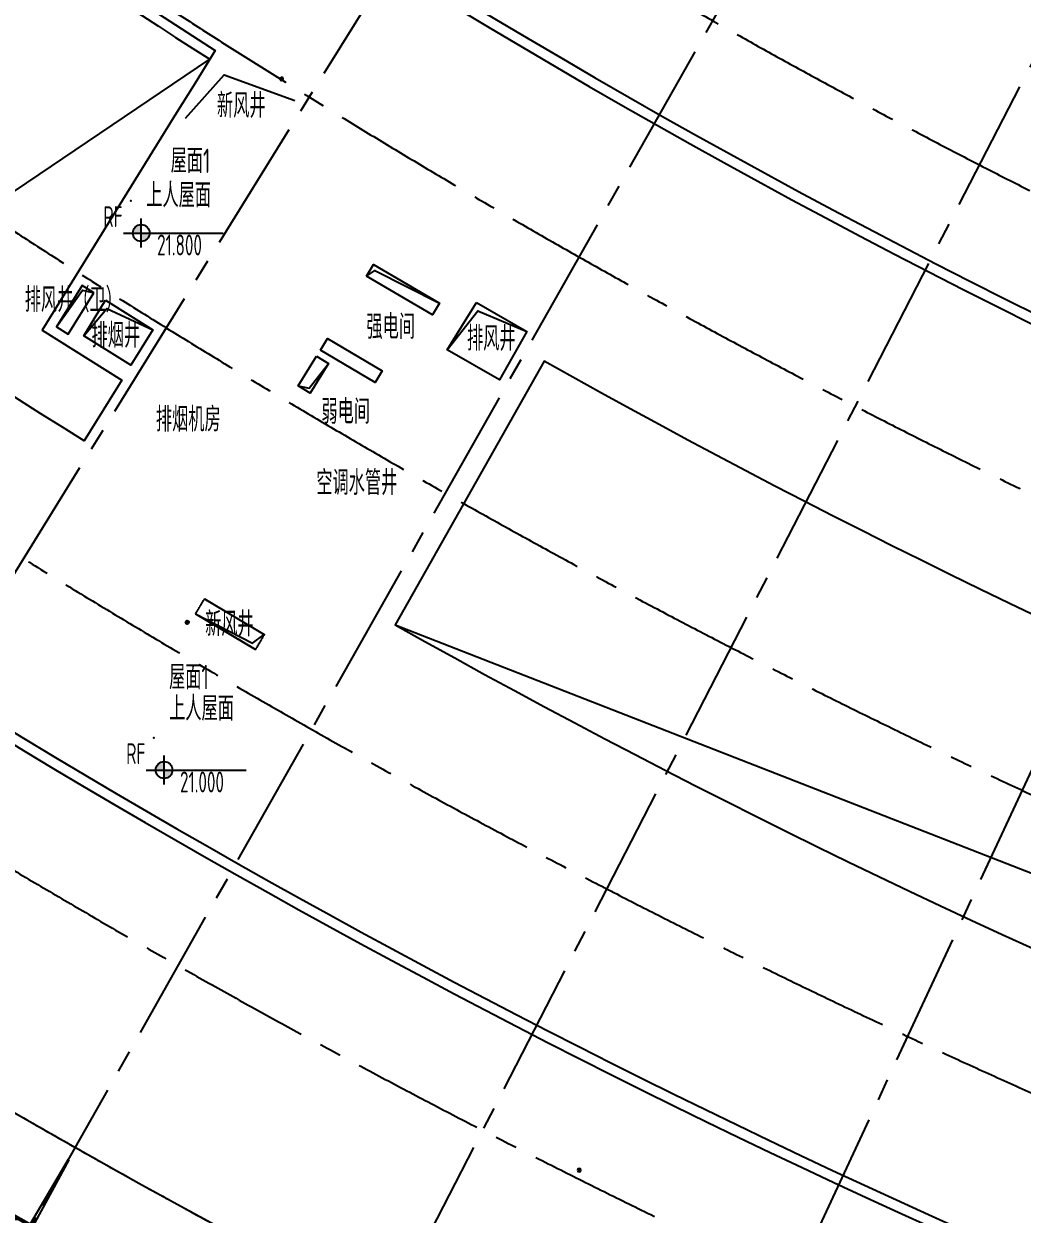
# Model space of a CAD drawing. Extents: x -668578 to 2331563, y -1202445 to 1620273.
# Drawn here: x 1310588 to 1339286, y 63809 to 98014 of the extents above; entities that cross this region are included whole.
import ezdxf
from ezdxf.enums import TextEntityAlignment as Align

# ---------------------------------------------------------------- set-up
doc = ezdxf.new("R2010")
doc.units = 0
for name, pattern in [('CENTER2', [28.575, 19.05, -3.175, 3.175, -3.175]), ('CONTINOUS', [0]), ('Continuous-STLayerSet-Col', [0]), ('DASH', [0.35, 0.25, -0.1])]:
    doc.linetypes.add(name, pattern=pattern)
doc.layers.get('0').update_dxf_attribs({"color": 8})
doc.layers.get('Defpoints').update_dxf_attribs({"color": 8})
for name, color, linetype in [('#填充层', 8, 'Continuous'), ('#幕墙线-平面', 8, 'Continuous'), ('#标注', 8, 'Continuous'), ('#轴线', 8, 'CENTER2'), ('A-BEAM-PLAN-C', 8, 'Continuous'), ('A-DIMS-150', 8, 'Continuous'), ('A-ROOF-DRAN', 8, 'Continuous'), ('A-SYMB', 8, 'Continuous'), ('AXIS', 8, 'Continuous'), ('dim', 8, 'Continuous'), ('WALL', 8, 'Continuous'), ('外轮廓', 8, 'Continuous'), ('建-文字', 8, 'Continuous'), ('建-符号', 8, 'Continuous'), ('水-消防-消火栓-标识', 8, 'Continuous')]:
    doc.layers.add(name, color=color, linetype=linetype)
doc.styles.add('ECADI', font='hzs.shx', dxfattribs={"width": 0.7, "bigfont": 'hztxt.shx'})
doc.styles.add('JHZX', font='jrs.shx', dxfattribs={"width": 0.6, "bigfont": 'jhz.shx'})
doc.styles.add('XD2008', font='xd-hzs.shx', dxfattribs={"width": 0.7, "bigfont": 'xd-hztxt.shx'})
doc.dimstyles.new('JZBZ-400', dxfattribs={"dimscale": 400, "dimtxt": 3, "dimasz": 1.5, "dimexe": 1, "dimexo": 1, "dimgap": 0.5, "dimtad": 1, "dimdec": 0, "dimdsep": 46, "dimtxsty": 'JHZX', "dimblk1": 'ARCHTICK', "dimblk2": 'ARCHTICK', "dimsah": 1, "dimcen": 0, "dimclrd": 1, "dimclre": 1, "dimclrt": 2, "dimazin": 2, "dimtfac": 1, "dimtdec": 0, "dimtix": 1, "dimtmove": 0, "dimatfit": 3, "dimfxl": 0, "dimtolj": 1, "dimlwd": -1, "dimlwe": -1, "dimarcsym": 0})

# ---------------------------------------------------------------- blocks, each defined once
blk = doc.blocks.new('_ARCHTICK')
at = {"color": 0, "linetype": 'ByBlock', "const_width": 0.15}
blk.add_lwpolyline([(-0.5, -0.5), (0.5, 0.5)], dxfattribs=at)
blk = doc.blocks.new('*D2939')
at = {"layer": '#标注', "ltscale": 300, "transparency": 16777216}
for p, q in [((-1773, -1481), (-9342, -7863)), ((165914, -92056), (164727, -101884))]:
    blk.add_line(p, q, dxfattribs=at)
blk.add_arc((197092, 166179), 269610, 220.13382, 263.11563, dxfattribs=at)
at = {"layer": 'Defpoints', "color": 0, "ltscale": 300, "transparency": 16777216}
for p in [(197092, 166179), (-1467, -1224), (40380, -53208), (165962, -91659)]:
    blk.add_point(p, dxfattribs=at)
at = {"layer": '#标注', "ltscale": 300, "transparency": 16777216, "xscale": 600, "yscale": 600, "zscale": 600}
for p, rotation in [((-9036, -7605), 130.1338192809485), ((164775, -101487), 353.1156299250187)]:
    blk.add_blockref('_ARCHTICK', p, dxfattribs=dict(at, rotation=rotation))
at = {"layer": '#标注', "ltscale": 300, "transparency": 16777216, "insert": (69342, -70334), "char_height": 1200, "attachment_point": 5, "rotation": 331.6247, "style": 'JHZX'}
blk.add_mtext('\\A1;42.98°', dxfattribs=at)
blk = doc.blocks.new('*D2931')
at = {"layer": '#标注', "ltscale": 300, "transparency": 16777216}
for p, q in [((60147, -54962), (56198, -61338)), ((68983, -60195), (65289, -66722))]:
    blk.add_line(p, q, dxfattribs=at)
blk.add_arc((197092, 166179), 267210, 238.23142, 240.49362, dxfattribs=at)
at = {"layer": 'Defpoints', "color": 0, "ltscale": 300, "transparency": 16777216}
for p in [(197092, 166179), (60357, -54622), (69180, -59847), (59411, -62830)]:
    blk.add_point(p, dxfattribs=at)
at = {"layer": '#标注', "ltscale": 300, "transparency": 16777216, "xscale": 600, "yscale": 600, "zscale": 600}
for p, rotation in [((56409, -60998), 148.2314223311197), ((65486, -66374), 330.4936231196922)]:
    blk.add_blockref('_ARCHTICK', p, dxfattribs=dict(at, rotation=rotation))
at = {"layer": '#标注', "ltscale": 300, "transparency": 16777216, "insert": (61328, -63043), "char_height": 1200, "attachment_point": 5, "rotation": 329.3625, "style": 'JHZX'}
blk.add_mtext('\\A1;2.26°', dxfattribs=at)
blk = doc.blocks.new('*D2932')
at = {"layer": '#标注', "ltscale": 300, "transparency": 16777216}
for p, q in [((68983, -60195), (65289, -66722)), ((78018, -65075), (74585, -71743))]:
    blk.add_line(p, q, dxfattribs=at)
blk.add_arc((197092, 166179), 267210, 240.49362, 242.75582, dxfattribs=at)
at = {"layer": 'Defpoints', "color": 0, "ltscale": 300, "transparency": 16777216}
for p in [(197092, 166179), (69180, -59847), (78201, -64720), (68558, -68086)]:
    blk.add_point(p, dxfattribs=at)
at = {"layer": '#标注', "ltscale": 300, "transparency": 16777216, "xscale": 600, "yscale": 600, "zscale": 600}
for p, rotation in [((65486, -66374), 150.4936231196918), ((74768, -71388), 332.755823859536)]:
    blk.add_blockref('_ARCHTICK', p, dxfattribs=dict(at, rotation=rotation))
at = {"layer": '#标注', "ltscale": 300, "transparency": 16777216, "insert": (70482, -68223), "char_height": 1200, "attachment_point": 5, "rotation": 331.6247, "style": 'JHZX'}
blk.add_mtext('\\A1;2.26°', dxfattribs=at)
blk = doc.blocks.new('*D3012')
at = {"layer": '#标注', "transparency": 16777216}
for p, q in [((-93343, -44426), (-96912, -50452)), ((-84586, -49613), (-88155, -55638)), ((-96708, -50107), (-87951, -55294))]:
    blk.add_line(p, q, dxfattribs=at)
at = {"layer": 'Defpoints', "color": 0, "transparency": 16777216}
for p in [(-93139, -44082), (-84382, -49269), (-87951, -55294)]:
    blk.add_point(p, dxfattribs=at)
at = {"layer": '#标注', "transparency": 16777216, "xscale": 600, "yscale": 600, "zscale": 600}
for p, rotation in [((-96708, -50107), 149.3625242491921), ((-87951, -55294), 329.3625242491921)]:
    blk.add_blockref('_ARCHTICK', p, dxfattribs=dict(at, rotation=rotation))
at = {"layer": '#标注', "transparency": 16777216, "insert": (-91922, -52012), "char_height": 1200, "attachment_point": 5, "rotation": 329.3625, "style": 'JHZX'}
blk.add_mtext('\\A1;10178', dxfattribs=at)
blk = doc.blocks.new('*D3013')
at = {"layer": '#标注', "transparency": 16777216}
for p, q in [((-84572, -49621), (-87900, -55782)), ((-75617, -54458), (-78945, -60619)), ((-87710, -55430), (-78755, -60267))]:
    blk.add_line(p, q, dxfattribs=at)
at = {"layer": 'Defpoints', "color": 0, "transparency": 16777216}
for p in [(-84382, -49269), (-75427, -54106), (-78755, -60267)]:
    blk.add_point(p, dxfattribs=at)
at = {"layer": '#标注', "transparency": 16777216, "xscale": 600, "yscale": 600, "zscale": 600}
for p, rotation in [((-87710, -55430), 151.6247224242016), ((-78755, -60267), 331.6247224242016)]:
    blk.add_blockref('_ARCHTICK', p, dxfattribs=dict(at, rotation=rotation))
at = {"layer": '#标注', "transparency": 16777216, "insert": (-82853, -57145), "char_height": 1200, "attachment_point": 5, "rotation": 331.6247, "style": 'JHZX'}
blk.add_mtext('\\A1;10178', dxfattribs=at)
blk = doc.blocks.new('ECADI-TAG-HGHT')
h = blk.add_hatch(color=253)
h.paths.add_polyline_path([(0, 0), (0, -1.2, 0.414214), (1.2, 0)])
h.paths.add_polyline_path([(0, 1.2, 0.414214), (-1.2, 0), (0, 0)])
at = {"color": 253}
for p, q in [((0, -2.08), (0, 2.08)), ((-2.57, 0), (11.77, 0))]:
    blk.add_line(p, q, dxfattribs=at)
blk.add_circle((0, 0), 1.2, dxfattribs=at)
blk.add_point((-1.48, 4.6), dxfattribs=at)
at = {"color": 253, "style": 'ECADI', "width": 0.7}
blk.add_attdef('FL', text='', height=3, dxfattribs=at).set_placement((-2.69, 0.85), align=Align.RIGHT)
for tag, p in [('F.F.L.', (2.28, 0.85)), ('T.O.S.', (2.28, -3.23))]:
    blk.add_attdef(tag, p, '', height=3, dxfattribs=at)
blk = doc.blocks.new('立管-R75-1')
at = {"linetype": 'Continuous'}
blk.add_circle((0, 0), 75, dxfattribs=at)
blk.add_point((0, 0), dxfattribs=at)
blk = doc.blocks.new('YD')
at = {"layer": '#填充层', "ltscale": 5}
h = blk.add_hatch(dxfattribs=at)
h.set_pattern_fill('ANTOTI', color=256, scale=200, angle=45)
h.set_pattern_definition([(90, (-1246529.6, -127785.18), (-317.5, 0), []), (180, (-1246529.6, -127785.18), (0, -317.5), [])])
edge = h.paths.add_edge_path(flags=16)
edge.add_line((40946.6, 3516.8), (14650.6, -24603.8))
edge.add_arc((16378.8, -26208.6), 2358.4, 137.11976, 226.74933)
edge.add_arc((192511.4, 162303.9), 260350, 226.942719, 258.857721)
edge.add_arc((142654.1, -90833.2), 2349.7, 258.85134, 348.59696)
edge.add_line((144957.5, -91297.7), (153512.8, -48901.7))
edge.add_arc((151209.2, -48436.9), 2350, 348.59123, 438.91139)
edge.add_arc((192511.4, 162303.9), 212400, 245.848104, 258.911393, ccw=False)
edge.add_arc((95848, -53265.7), 23850, 65.8481, 75.29128)
edge.add_arc((95848, -53265.7), 23850, 75.29128, 87.10032)
edge.add_line((97054.5, -29446.2), (95502.6, -29367.6))
edge.add_arc((96724.8, -5245.4), 24153.2, 240.48253, 267.09951, ccw=False)
edge.add_arc((192531, 162330.5), 217182.8, 226.947536, 240.269287, ccw=False)
edge.add_arc((42662.9, 1914.8), 2347.7, 46.89114, 136.97283)
edge = h.paths.add_edge_path()
edge.add_line((40435.1, 3994.6), (14138.6, -24126.6))
edge.add_arc((16378.8, -26208.6), 3058.4, 137.09547, 226.77288)
edge.add_arc((192511.4, 162303.9), 261050, 226.942477, 258.857721)
edge.add_arc((142654.2, -90833.2), 3049.7, 258.85211, 348.59773)
edge.add_line((145643.7, -91436.1), (154198.9, -49040.2))
edge.add_arc((151209.2, -48436.9), 3050, 348.59123, 438.91139)
edge.add_arc((192511.4, 162303.9), 211700, 245.848104, 258.911393, ccw=False)
edge.add_arc((95848, -53265.7), 24550, 65.8481, 75.29128)
edge.add_arc((95848, -53265.7), 24550, 75.29128, 87.10032)
edge.add_line((97089.9, -28747.1), (95538, -28668.5))
edge.add_arc((96724.8, -5245.4), 23453.1, 240.48568, 267.0995, ccw=False)
edge.add_arc((192531, 162330.5), 216482.8, 226.947536, 240.26894, ccw=False)
edge.add_arc((42662.9, 1915.2), 3047.4, 46.89794, 136.97287)
at = {"layer": '#幕墙线-平面'}
for points in [[(40435.1, 3994.6), (14138.6, -24126.6, 0.4125655), (14284.1, -28437.1, 0.1401637), (142064.5, -93825.4, 0.4129138), (145643.7, -91436.1), (154198.9, -49040.2, 0.4158512), (151795.8, -45443.8, -0.0570612), (105892.8, -30864.7, 0.041227), (102081.4, -29520.2, 0.0515723), (97089.9, -28747.1), (95538, -28668.5, -0.1166495), (85170.8, -25655.1, -0.0581911), (44745.2, 4140.3, 0.4145967)], [(40946.6, 3516.8), (14650.6, -24603.8, 0.4123212), (14762.8, -27926.4, 0.1401627), (142199.8, -93138.6, 0.4129138), (144957.5, -91297.7), (153512.8, -48901.7, 0.4158512), (151661.2, -46130.8, -0.0570612), (105606.4, -31503.4, 0.041227), (101903.7, -30197.3, 0.0515723), (97054.5, -29446.2), (95502.6, -29367.6, -0.1166635), (84824.8, -26263.6, -0.0581927), (44267.3, 3628.8, 0.4146312)]]:
    blk.add_lwpolyline(points, format="xyb", close=True, dxfattribs=at)
blk = doc.blocks.new('A$Caccc0cd0')
at = {"layer": '#标注'}
for p1, p2, picture, middle in [((-93139.5, -44082.1), (-84382.2, -49268.8), '*D3012', (-91921.8, -52012.4)), ((-84382.2, -49268.8), (-75427.1, -54105.9), '*D3013', (-82852.5, -57144.9))]:
    dim = blk.add_aligned_dim(p1=p1, p2=p2, distance=-7002.8, dimstyle='JZBZ-400', override={"dimclrd": 256, "dimclre": 256, "dimclrt": 256}, dxfattribs=at)
    dim.commit()
    dim.dimension.update_dxf_attribs({"geometry": picture, "text_midpoint": middle})
blk = doc.blocks.new('DSGDFG')
at = {"layer": '#标注', "ltscale": 300}
blk.add_arc((197092.2, 166179.2), 257800, 220.136073, 263.11563, dxfattribs=at)
at = {"layer": '#轴线', "ltscale": 200}
for p, q in [((97322.4, 5069.8), (60352.9, -54629)), ((69174.5, -59855.8), (103759.5, 1257.2)), ((110342.2, -2298.4), (78196.4, -64728.8)), ((117060, -5591.3), (87404.4, -69240.3))]:
    blk.add_line(p, q, dxfattribs=at)
for radius in [206950, 212800, 220600, 228400, 236200, 244000, 251800, 257800]:
    blk.add_arc((197092.2, 166179.2), radius, 218.438892, 265.140584, dxfattribs=at)
at = {"layer": '#标注', "ltscale": 300}
blk.add_blockref('A$Caccc0cd0', (154502.6, -8915.6), dxfattribs=at)
for base, p1, p2, picture, middle in [((40379.7, -53208.3), (-1467, -1223.5), (165961.7, -91658.5), '*D2939', (69341.6, -70334.5)), ((59410.7, -62829.8), (60357.4, -54621.7), (69179.6, -59846.8), '*D2931', (61328.4, -63042.5)), ((68557.6, -68086), (69179.6, -59846.8), (78201.1, -64719.7), '*D2932', (70482.1, -68222.8))]:
    dim = blk.add_angular_dim_3p(base=base, center=(197092.1, 166179.2), p1=p1, p2=p2, dimstyle='JZBZ-400', override={"dimclrd": 256, "dimclre": 256, "dimclrt": 256}, dxfattribs=at)
    dim.commit()
    dim.dimension.update_dxf_attribs({"geometry": picture, "text_midpoint": middle})

msp = doc.modelspace()

# ---------------------------------------------------------------- linework, layer by layer
at = {"layer": 'A-BEAM-PLAN-C', "linetype": 'Continuous-STLayerSet-Col'}
for points in [[(1320439.9, 90765.4), (1320637.2, 91101.8), (1322534.9, 89988.8), (1322337.6, 89652.4)], [(1312602, 90282.5), (1312265.2, 90498.3), (1311526.7, 89309.8), (1311863.6, 89094.1)], [(1312941.2, 90070.5), (1314297.6, 89221.8), (1313665.8, 88201.6), (1312309.4, 89050.3)], [(1323602.3, 90001.9), (1325051.3, 89172.9), (1324263.2, 87780.4), (1322759.5, 88640.9)], [(1319118.1, 88631.2), (1319315.5, 88967.6), (1320884.9, 88046), (1320687.7, 87710)]]:
    msp.add_lwpolyline(points, close=True, dxfattribs=at)
at = {"layer": 'A-BEAM-PLAN-C', "linetype": 'CONTINOUS'}
msp.add_lwpolyline([(1319004.8, 88465.9), (1319344.9, 88255.3), (1318818.4, 87405.1), (1318478.3, 87615.7)], close=True, dxfattribs=at)
at = {"layer": 'A-BEAM-PLAN-C', "linetype": 'DASH'}
msp.add_lwpolyline([(1315780.7, 81487.4), (1317501.5, 80468.1), (1317246.7, 80037.9), (1315525.9, 81057.2)], close=True, dxfattribs=at)
at = {"layer": 'A-DIMS-150'}
for p, q in [((1315780.7, 81487.4), (1317501.5, 80468.1)), ((1315525.9, 81057.2), (1317246.7, 80037.9))]:
    msp.add_line(p, q, dxfattribs=at)
for points in [[(1315238.8, 95300.2), (1316348.1, 96543.5), (1318377.8, 95810.5)], [(1320439.9, 90765.4), (1320675, 90922.3), (1322533.2, 89985.9)], [(1311526.7, 89309.8), (1312272.6, 90357), (1312602.8, 90283.9)], [(1312309.4, 89050.3), (1312972.6, 89836.5), (1314297.6, 89221.8)], [(1322759.5, 88640.9), (1323633.9, 89768), (1325051.3, 89172.9)], [(1318478.3, 87615.7), (1318788, 87540.8), (1319344.9, 88255.3)], [(1315525.9, 81057.2), (1317161.6, 80219.5), (1317501.5, 80468.1)]]:
    msp.add_lwpolyline(points, dxfattribs=at)
at = {"layer": 'A-ROOF-DRAN'}
for radius, start, end in [(248700, 226.459654, 256.490295), (248400, 226.459098, 256.421292), (223700, 238.231423, 256.508318), (224000, 238.231423, 256.431342)]:
    msp.add_arc((1439041, 290089.1), radius, start, end, dxfattribs=at)
at = {"layer": 'AXIS'}
msp.add_lwpolyline([(1312603.1, 90284.3), (1312265.2, 90498.3), (1311526.2, 89309), (1311864.1, 89094.9)], close=True, dxfattribs=at)
at = {"layer": 'WALL'}
for points in [[(1287293.5, 131472.6), (1260997.3, 103351.8, 0.4124197), (1261121.5, 99676.4, 0.1401631), (1388681.1, 34401.3, 0.4129138), (1391732.1, 36438), (1400287.4, 78834, 0.4158512), (1398238.9, 81899.8, -0.0570612), (1352238.3, 96509.9, 0.041227), (1348496.7, 97829.7, 0.0515723), (1343596.8, 98588.7), (1342044.8, 98667.3, -0.1166586), (1331477.9, 101738.9, -0.0581921), (1290967.6, 131596.6, 0.4146173), (1287293.5, 131472.6)], [(1287439.7, 131336.1), (1261143.6, 103215.4, 0.4123421), (1261258.3, 99822.3, 0.1401627), (1388719.7, 34597.6, 0.4129138), (1391536.1, 36477.6), (1400091.4, 78873.6, 0.4158512), (1398200.4, 81703.5, -0.0570612), (1352156.5, 96327.4, 0.041227), (1348446, 97636.3, 0.0515723), (1343586.7, 98388.9), (1342034.7, 98467.5, -0.1166625), (1331379.1, 101565, -0.0581926), (1290831, 131450.5, 0.4146283)]]:
    msp.add_lwpolyline(points, format="xyb", close=True, dxfattribs=at)
at = {"layer": '外轮廓'}
for points in [[(1275163.8, 114475), (1277725.1, 117214), (1281081.7, 114141.8), (1286376.2, 119803.6, 0.0408493), (1316092.6, 97248.8), (1315512.2, 96311.4), (1314932.7, 95375.7), (1311116.9, 89213.9), (1313402.5, 87776.5), (1312323.2, 86033.6, -0.0488198), (1275163.8, 114475)], [(1275163.8, 114475), (1277725.1, 117214), (1281081.7, 114141.8), (1286171.2, 119584.5, 0.0408605), (1315934.7, 96993.7), (1315512.2, 96311.4), (1314932.7, 95375.7), (1311116.9, 89213.9), (1313402.5, 87776.5), (1312323.2, 86033.6, -0.0488198), (1275163.8, 114475)], [(1325544.8, 88319.1), (1321259.9, 80747.6, 0.0653284), (1379263.3, 57446.3), (1381319.6, 65900.6, -0.0651913), (1325545.1, 88319.6)]]:
    msp.add_lwpolyline(points, format="xyb", close=True, dxfattribs=at)
at = {"layer": '建-符号'}
for points in [[(1275054.2, 114577.4), (1307148.6, 91073.5), (1315934.7, 96993.7)], [(1321259.9, 80747.6), (1376877.6, 59053.5), (1381319.6, 65900.6)]]:
    msp.add_lwpolyline(points, dxfattribs=at)

# ---------------------------------------------------------------- block references
at = {"layer": '#标注'}
msp.add_blockref('DSGDFG', (1241948.9, 123910), dxfattribs=at)
at = {"layer": 'A-SYMB'}
ref = msp.add_blockref('ECADI-TAG-HGHT', (1313963.1, 92002.5), dxfattribs=dict(at, xscale=200, yscale=200, zscale=200))
ref.add_attrib('T.O.S.', '21.800', (1314419.9, 91357.3), dxfattribs={"layer": '0', "height": 600, "style": 'ECADI', "width": 0.7})
ref.add_attrib('FL', 'RF', dxfattribs={"layer": '0', "height": 600, "style": 'ECADI', "width": 0.7}).set_placement((1313425.4, 92171.7), align=Align.RIGHT)
ref = msp.add_blockref('ECADI-TAG-HGHT', (1314621, 76572), dxfattribs=dict(at, xscale=200, yscale=200, zscale=200))
ref.add_attrib('T.O.S.', '21.000', (1315077.7, 75926.8), dxfattribs={"layer": '0', "height": 600, "style": 'ECADI', "width": 0.7})
ref.add_attrib('FL', 'RF', dxfattribs={"layer": '0', "height": 600, "style": 'ECADI', "width": 0.7}).set_placement((1314083.2, 76741.2), align=Align.RIGHT)
at = {"layer": 'dim'}
msp.add_blockref('YD', (1246529.6, 127785.2), dxfattribs=at)
at = {"layer": '水-消防-消火栓-标识'}
for p, xscale, yscale, zscale, rotation in [((1317997.4, 96430.4), -0.6666666665114466, 0.6666666665114466, 0.6666666665114466, 240.4270181726197), ((1315286.3, 80816.1), 0.6666666665114459, 0.6666666665114459, 0.6666666665114459, 237.3485238436858), ((1326552.5, 65072.5), -0.6666666665114463, 0.6666666665114463, 0.6666666665114466, 245.3297498852687)]:
    msp.add_blockref('立管-R75-1', p, dxfattribs=dict(at, xscale=xscale, yscale=yscale, zscale=zscale, rotation=rotation))

# ---------------------------------------------------------------- texts
at = {"layer": '建-文字', "style": 'XD2008', "width": 0.7}
for s, p in [('新风井', (1316140.6, 95314.5)), ('屋面1', (1314808.1, 93727)), ('上人屋面', (1314107.3, 92738)), ('排风井（卫）', (1310614.8, 89733.1)), ('强电间', (1320436.1, 88957.5)), ('排烟井', (1312535, 88711.6)), ('排风井', (1323326.3, 88620.5)), ('弱电间', (1319142.1, 86520)), ('排烟机房', (1314385.6, 86298)), ('空调水管井', (1318995.8, 84477.5)), ('新风井', (1315800.1, 80415.5)), ('屋面1', (1314765.1, 78891.5)), ('上人屋面', (1314765.1, 77991))]:
    msp.add_text(s, height=700, dxfattribs=at).set_placement(p)

doc.saveas('drawing.dxf')
